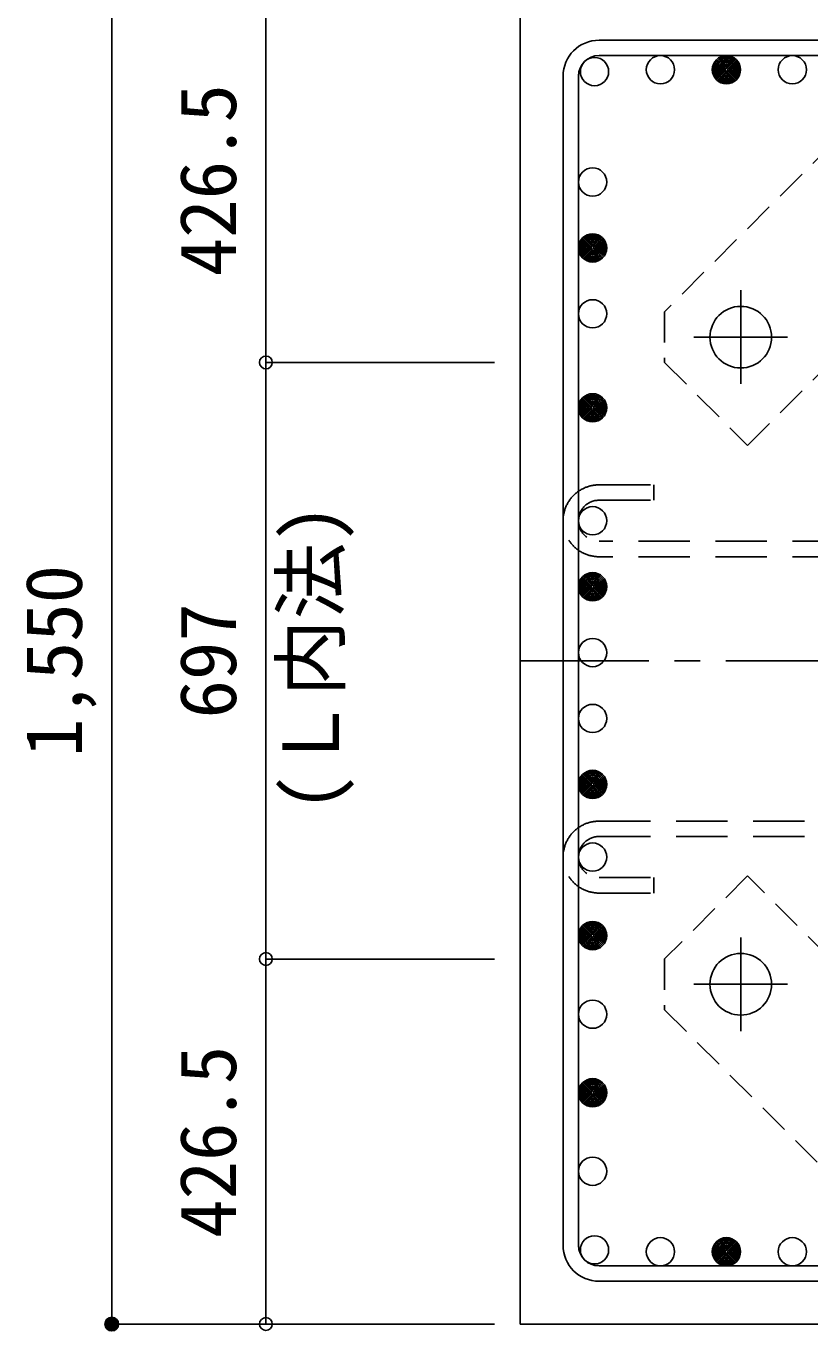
# Model space of a CAD drawing. Units: millimetres at full size, sheet at 1:30. Extents: x -5973 to 5954, y -4195 to 4201.
# Drawn here: x -800 to 116, y 1740 to 3265 of the extents above; entities that cross this region are included whole.
import ezdxf
from ezdxf.enums import TextEntityAlignment as Align

# ---------------------------------------------------------------- set-up
doc = ezdxf.new("R2010")
doc.units = ezdxf.units.MM
doc.header["$LTSCALE"] = 30
doc.header["$PDMODE"] = 32
doc.header["$PDSIZE"] = 15
for name, pattern in [('CHAIN1', [8, 5, -1, 1, -1]), ('DASHED1', [1.8, 1.2, -0.6]), ('DASHED2', [3, 2, -1])]:
    doc.linetypes.add(name, pattern=pattern)
for name, color, linetype in [('0-1_躯体線', 4, 'Continuous'), ('0-2_アンカーボルト', 4, 'CHAIN1'), ('0-3_立上り筋', 4, 'Continuous'), ('0-4_フープ筋', 7, 'Continuous'), ('0-7_文字', 4, 'Continuous'), ('0-9_プレート', 4, 'DASHED1'), ('0-C', 7, 'DASHED2'), ('0-D_寸法', 4, 'Continuous')]:
    doc.layers.add(name, color=color, linetype=linetype)
doc.styles.add('ＭＳ ゴシック', font='')
doc.styles.get('ＭＳ ゴシック').set_extended_font_data('MS Gothic')

msp = doc.modelspace()

# ---------------------------------------------------------------- linework, layer by layer
at = {"layer": '0-1_躯体線', "color": 2}
for p, q in [((-222.56, 3298.3), (-222.56, 1748.3)), ((-222.56, 1748.3), (303.94, 1748.3))]:
    msp.add_line(p, q, dxfattribs=at)
at = {"layer": '0-2_アンカーボルト'}
for p, q in [((34.94, 2846.6), (34.94, 2956.1)), ((-19.87, 2901.3), (89.63, 2901.3)), ((34.94, 2090.5), (34.94, 2200)), ((89.64, 2145.3), (-19.86, 2145.3))]:
    msp.add_line(p, q, dxfattribs=at)
at = {"layer": '0-2_アンカーボルト', "color": 3, "linetype": 'Continuous'}
for centre in [(34.94, 2901.3), (34.94, 2145.3)]:
    msp.add_circle(centre, 36, dxfattribs=at)
at = {"layer": '0-3_立上り筋', "color": 3}
for centre in [(-135.87, 3211.6), (-58.87, 3213.8), (18.13, 3213.8), (95.13, 3213.8), (-138.06, 3082.6), (-138.06, 3005.6), (-138.06, 2928.6), (-138.06, 2818.8), (-138.06, 2686.8), (-138.06, 2609.8), (-138.06, 2532.8), (-138.06, 2455.8), (-138.06, 2378.8), (-138.06, 2293.86), (-138.06, 2202.09), (-138.06, 2110.32), (-138.06, 2018.54), (-138.06, 1926.77), (-135.87, 1835), (-58.87, 1832.8), (18.13, 1832.8), (95.13, 1832.8)]:
    msp.add_circle(centre, 16.5, dxfattribs=at)
at = {"layer": '0-3_立上り筋'}
for centre, radius in [((18.13, 3213.8), 14.85), ((18.13, 3213.8), 13.2), ((18.13, 3213.8), 11.55), ((18.13, 3213.8), 9.9), ((18.13, 3213.8), 8.25), ((18.13, 3213.8), 6.6), ((18.13, 3213.8), 4.95), ((18.13, 3213.8), 3.3), ((18.13, 3213.8), 1.65), ((-138.06, 3005.6), 14.85), ((-138.06, 3005.6), 13.2), ((-138.06, 3005.6), 11.55), ((-138.06, 3005.6), 9.9), ((-138.06, 3005.6), 8.25), ((-138.06, 3005.6), 6.6), ((-138.06, 3005.6), 4.95), ((-138.06, 3005.6), 3.3), ((-138.06, 3005.6), 1.65), ((-138.06, 2818.8), 14.85), ((-138.06, 2818.8), 13.2), ((-138.06, 2818.8), 11.55), ((-138.06, 2818.8), 9.9), ((-138.06, 2818.8), 8.25), ((-138.06, 2818.8), 6.6), ((-138.06, 2818.8), 4.95), ((-138.06, 2818.8), 3.3), ((-138.06, 2818.8), 1.65), ((-138.06, 2609.8), 14.85), ((-138.06, 2609.8), 13.2), ((-138.06, 2609.8), 11.55), ((-138.06, 2609.8), 9.9), ((-138.06, 2609.8), 8.25), ((-138.06, 2609.8), 6.6), ((-138.06, 2609.8), 4.95), ((-138.06, 2609.8), 3.3), ((-138.06, 2609.8), 1.65), ((-138.06, 2378.8), 14.85), ((-138.06, 2378.8), 13.2), ((-138.06, 2378.8), 11.55), ((-138.06, 2378.8), 9.9), ((-138.06, 2378.8), 8.25), ((-138.06, 2378.8), 6.6), ((-138.06, 2378.8), 4.95), ((-138.06, 2378.8), 3.3), ((-138.06, 2378.8), 1.65), ((-138.06, 2202.09), 14.85), ((-138.06, 2202.09), 13.2), ((-138.06, 2202.09), 11.55), ((-138.06, 2202.09), 9.9), ((-138.06, 2202.09), 8.25), ((-138.06, 2202.09), 6.6), ((-138.06, 2202.09), 4.95), ((-138.06, 2202.09), 3.3), ((-138.06, 2202.09), 1.65), ((-138.06, 2018.54), 14.85), ((-138.06, 2018.54), 13.2), ((-138.06, 2018.54), 11.55), ((-138.06, 2018.54), 9.9), ((-138.06, 2018.54), 8.25), ((-138.06, 2018.54), 6.6), ((-138.06, 2018.54), 4.95), ((-138.06, 2018.54), 3.3), ((-138.06, 2018.54), 1.65), ((18.13, 1832.8), 14.85), ((18.13, 1832.8), 13.2), ((18.13, 1832.8), 11.55), ((18.13, 1832.8), 9.9), ((18.13, 1832.8), 8.25), ((18.13, 1832.8), 6.6), ((18.13, 1832.8), 4.95), ((18.13, 1832.8), 3.3), ((18.13, 1832.8), 1.65)]:
    msp.add_circle(centre, radius, dxfattribs=at)
at = {"layer": '0-4_フープ筋'}
for p, q in [((-130.56, 3248.3), (1235.44, 3248.3)), ((-130.56, 3230.3), (1235.44, 3230.3)), ((-172.56, 3206.3), (-172.56, 1840.3)), ((-154.56, 3206.3), (-154.56, 1840.3)), ((-130.56, 1816.3), (1235.44, 1816.3)), ((-130.56, 1798.3), (1235.44, 1798.3))]:
    msp.add_line(p, q, dxfattribs=at)
for centre, radius, start, end in [((-130.56, 3206.3), 42, 90, 180), ((-130.56, 3206.3), 24, 90, 180), ((-130.56, 1840.3), 42, 180, 270), ((-130.56, 1840.3), 24, 180, 270)]:
    msp.add_arc(centre, radius, start, end, dxfattribs=at)
at = {"layer": '0-9_プレート'}
for p, q in [((42.84, 2271.8), (-54.06, 2174.9)), ((138.94, 2175.7), (42.84, 2271.8))]:
    msp.add_line(p, q, dxfattribs=at)
for points in [[(204.04, 3129.8), (144.64, 3129.8), (-54.07, 2931.1), (-54.07, 2871.7), (42.84, 2774.8), (138.94, 2870.9)], [(-54.06, 2174.9), (-54.06, 2115.5), (144.64, 1916.8), (204.04, 1916.8), (300.94, 2013.7), (204.84, 2109.8)]]:
    msp.add_lwpolyline(points, dxfattribs=at)
at = {"layer": '0-C'}
for p, q in [((-130.56, 2710.8), (-66.56, 2710.8)), ((1235.44, 2662.8), (-130.56, 2662.8)), ((1235.44, 2644.8), (-130.56, 2644.8)), ((-130.56, 2335.86), (1235.44, 2335.86)), ((-130.56, 2317.86), (1235.44, 2317.86)), ((-130.56, 2269.86), (-66.56, 2269.86)), ((-66.56, 2251.86), (-66.56, 2269.86)), ((-130.56, 2251.86), (-66.56, 2251.86))]:
    msp.add_line(p, q, dxfattribs=at)
msp.add_lwpolyline([(-130.56, 2728.8), (-66.56, 2728.8), (-66.56, 2710.8)], dxfattribs=at)
for centre, radius in [((-130.56, 2686.8), 42), ((-130.56, 2686.8), 24), ((-130.56, 2293.86), 42), ((-130.56, 2293.86), 24)]:
    msp.add_arc(centre, radius, 90, 270, dxfattribs=at)
at = {"layer": '0-D_寸法'}
for p, q in [((-699.6, 1748.3), (-699.6, 3298.3)), ((-519.6, 3298.3), (-519.6, 2871.8)), ((-519.6, 2871.8), (-252.56, 2871.8)), ((-519.6, 2871.8), (-519.6, 2174.8)), ((-519.6, 2174.8), (-252.56, 2174.8)), ((-519.6, 2174.8), (-519.6, 1748.3)), ((-699.6, 1748.3), (-519.6, 1748.3)), ((-519.6, 1748.3), (-252.56, 1748.3)), ((-519.6, 1748.3), (-252.56, 1748.3))]:
    msp.add_line(p, q, dxfattribs=at)
at = {"layer": '0-D_寸法', "linetype": 'CHAIN1'}
msp.add_line((-222.56, 2523.3), (1327.44, 2523.3), dxfattribs=at)
at = {"layer": '0-D_寸法'}
for radius in [8, 7.2, 6.4, 5.6, 4.8, 4, 3.2, 2.4, 1.6, 0.8]:
    msp.add_circle((-699.6, 1748.3), radius, dxfattribs=at)
at = {"layer": '0-D_寸法', "color": 7}
for p in [(-519.6, 2871.8), (-519.6, 2174.8), (-699.6, 1748.3), (-519.6, 1748.3)]:
    msp.add_point(p, dxfattribs=at)

# ---------------------------------------------------------------- texts
at = {"layer": '0-7_文字', "style": 'ＭＳ ゴシック'}
msp.add_text('(Ｌ内法)', height=65.98, rotation=90, dxfattribs=at).set_placement((-414.55, 2346.7), align=Align.BOTTOM_LEFT)
at = {"layer": '0-D_寸法', "style": 'ＭＳ ゴシック'}
for s, p in [('426.5', (-534.6, 2972.55)), ('1,550', (-714.6, 2410.8)), ('697', (-534.6, 2455.8)), ('426.5', (-534.6, 1849.05))]:
    msp.add_text(s, height=65.98, rotation=90, dxfattribs=at).set_placement(p, align=Align.BOTTOM_LEFT)

doc.saveas('drawing.dxf')
